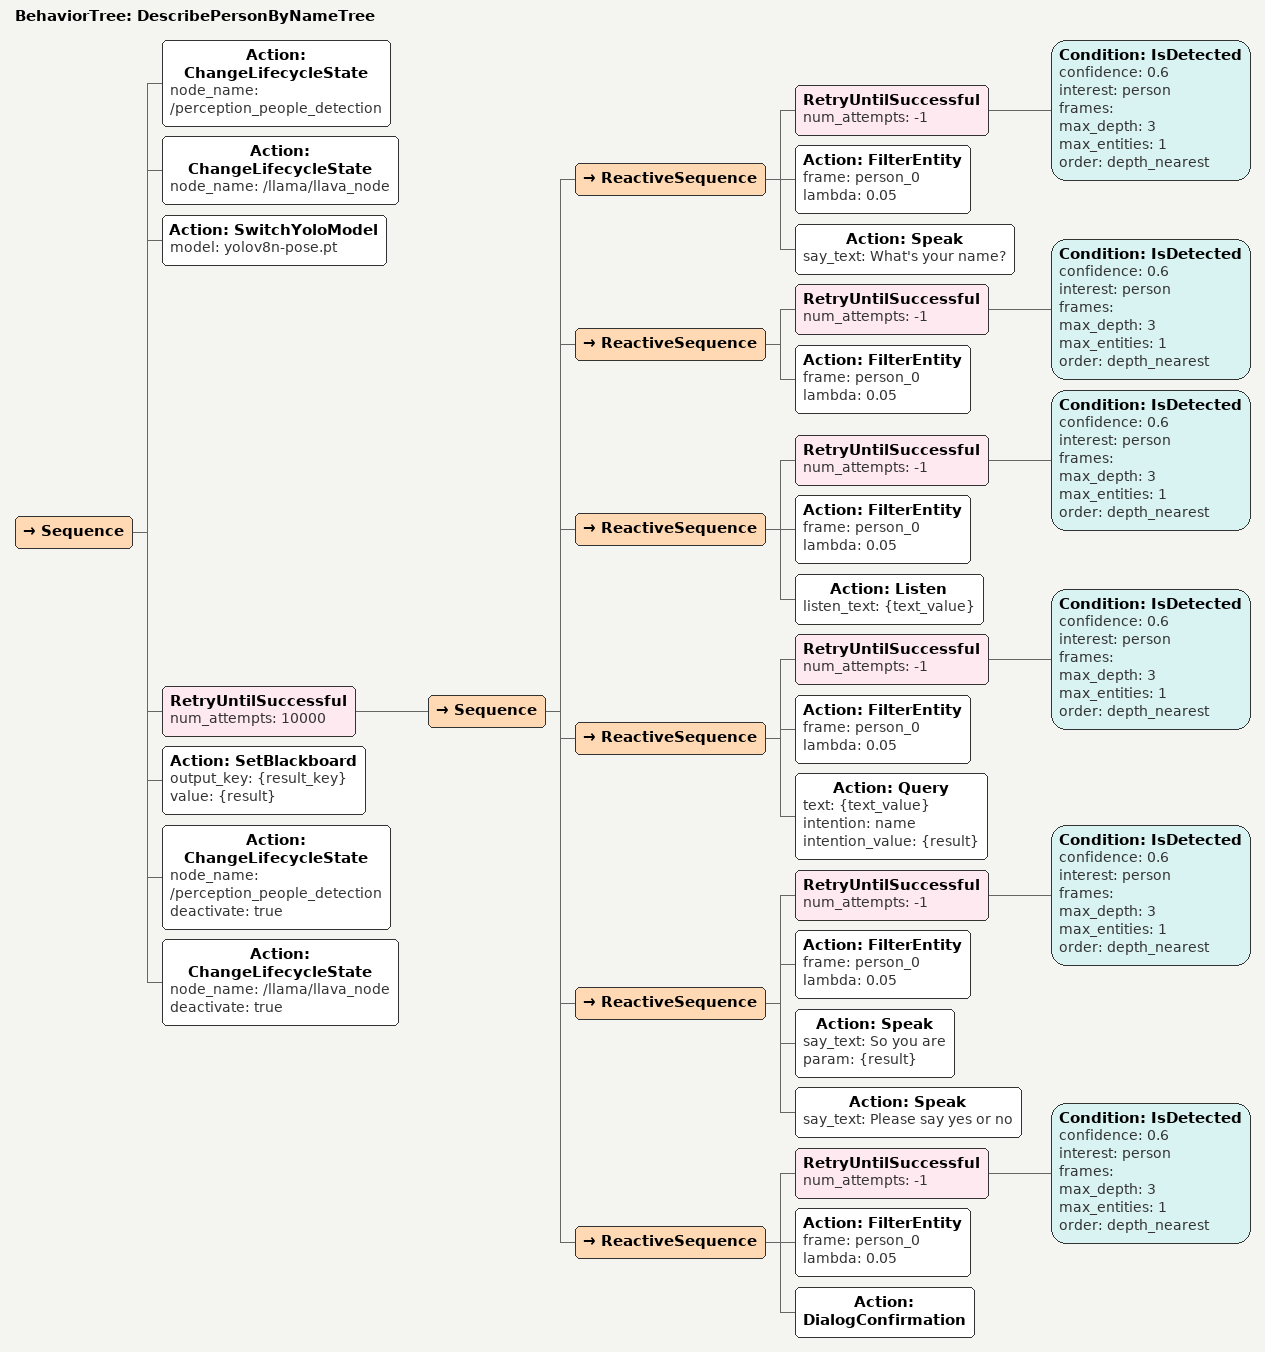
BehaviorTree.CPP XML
<?xml version="1.0"?>
<root main_tree_to_execute="DescribePersonByNameTree">
    <BehaviorTree ID="DescribePersonByNameTree">
        <Sequence>
            <Action ID="ChangeLifecycleState" node_name="/perception_people_detection" />
            <Action ID="ChangeLifecycleState" node_name="/llama/llava_node" />
            <Action ID="SwitchYoloModel" model="yolov8n-pose.pt"/>

            <RetryUntilSuccessful num_attempts="10000">
                <Sequence>
                    <ReactiveSequence>
                        <RetryUntilSuccessful num_attempts="-1">
                            <Condition ID="IsDetected" confidence="0.6" interest="person" frames=""
                                max_depth="3" max_entities="1" order="depth_nearest" />
                        </RetryUntilSuccessful>
                        <Action ID="FilterEntity" frame="person_0" lambda="0.05" />
                        <Action ID="Speak" say_text="What's your name?" />
                    </ReactiveSequence>
                    <ReactiveSequence>
                        <RetryUntilSuccessful num_attempts="-1">
                            <Condition ID="IsDetected" confidence="0.6" interest="person" frames=""
                                max_depth="3" max_entities="1" order="depth_nearest" />
                        </RetryUntilSuccessful>
                        <Action ID="FilterEntity" frame="person_0" lambda="0.05" />
                    </ReactiveSequence>

                    <ReactiveSequence>
                        <RetryUntilSuccessful num_attempts="-1">
                            <Condition ID="IsDetected" confidence="0.6" interest="person" frames=""
                                max_depth="3" max_entities="1" order="depth_nearest" />
                        </RetryUntilSuccessful>
                        <Action ID="FilterEntity" frame="person_0" lambda="0.05" />
                        <Action ID="Listen" listen_text="{text_value}" />
                    </ReactiveSequence>

                    <ReactiveSequence>
                        <RetryUntilSuccessful num_attempts="-1">
                            <Condition ID="IsDetected" confidence="0.6" interest="person" frames=""
                                max_depth="3" max_entities="1" order="depth_nearest" />
                        </RetryUntilSuccessful>
                        <Action ID="FilterEntity" frame="person_0" lambda="0.05" />
                        <Action ID="Query" text="{text_value}" intention="name"
                            intention_value="{result}" />
                    </ReactiveSequence>

                    <ReactiveSequence>
                        <RetryUntilSuccessful num_attempts="-1">
                            <Condition ID="IsDetected" confidence="0.6" interest="person" frames=""
                                max_depth="3" max_entities="1" order="depth_nearest" />
                        </RetryUntilSuccessful>
                        <Action ID="FilterEntity" frame="person_0" lambda="0.05" />
                        <Action ID="Speak" say_text="So you are" param="{result}" />
                        <Action ID="Speak" say_text="Please say yes or no" />
                    </ReactiveSequence>

                    <ReactiveSequence>
                        <RetryUntilSuccessful num_attempts="-1">
                            <Condition ID="IsDetected" confidence="0.6" interest="person" frames="" max_depth="3" max_entities="1" order="depth_nearest"/>
                        </RetryUntilSuccessful>
                        <Action ID="FilterEntity" frame="person_0" lambda="0.05"/>
                        <Action ID="DialogConfirmation" />
                    </ReactiveSequence>
                </Sequence>
            </RetryUntilSuccessful>
            <Action ID="SetBlackboard" output_key="{result_key}" value="{result}"/>
            <Action ID="ChangeLifecycleState" node_name="/perception_people_detection" deactivate="true"/>
            <Action ID="ChangeLifecycleState" node_name="/llama/llava_node" deactivate="true"/>
        </Sequence>
    </BehaviorTree>
</root>
